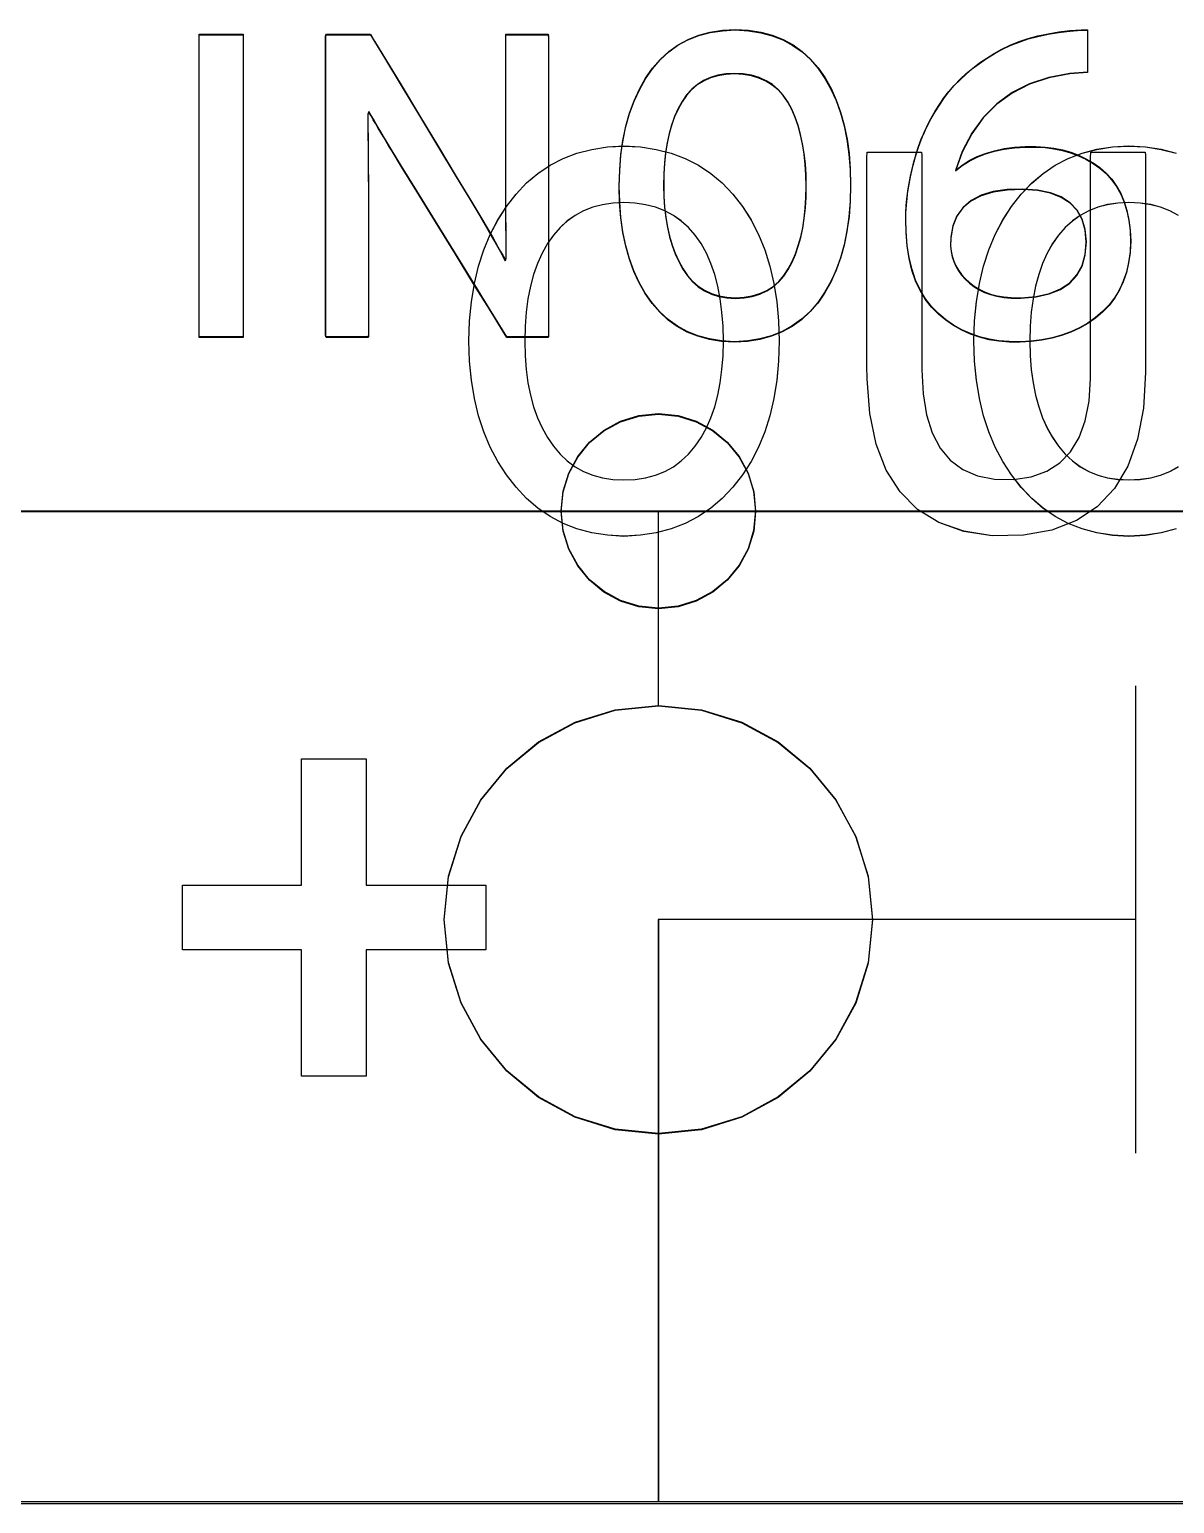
# Model space of a CAD drawing. Extents: x 1 to 47.7, y 0.2 to 35.
# Drawn here: x 34.6094 to 34.9035, y 11.9349 to 12.3136 of the extents above; entities that cross this region are included whole.
import ezdxf

# ---------------------------------------------------------------- set-up
doc = ezdxf.new("R2010")
doc.units = 0
doc.header["$MEASUREMENT"] = 0
for name, color, linetype in [('5_1___24__TARGET_LEDS___12', 7, 'CONTINUOUS'), ('6_1__EMPTY_IO_BOARD_POSITI', 7, 'CONTINUOUS'), ('6_2___8__INDEPENDENT_INPUT', 7, 'CONTINUOUS'), ('6_3___8__OPTOISO_INDEPENDE', 7, 'CONTINUOUS'), ('6_4___24__OPTOISO_INDEPEND', 7, 'CONTINUOUS'), ('6_5___8__INDEPENDENT_INPUT', 7, 'CONTINUOUS'), ('6_6___8__INDEPENDENT_INPUT', 7, 'CONTINUOUS'), ('6_7___8__OPTOISO_INDEPENDE', 7, 'CONTINUOUS'), ('6_8___8__OPTOISO_INDEPENDE', 7, 'CONTINUOUS')]:
    doc.layers.add(name, color=color, linetype=linetype)

msp = doc.modelspace()

# ---------------------------------------------------------------- linework, layer by layer
at = {"layer": '5_1___24__TARGET_LEDS___12'}
for points in [[(34.65294, 12.2345), (34.65294, 12.31225), (34.66423, 12.31225), (34.66423, 12.2345), (34.65294, 12.2345)], [(34.47089, 12.1398), (34.47089, 12.18979), (34.77089, 12.18977)], [(34.77089, 12.1398), (34.77089, 12.18979), (35.07088, 12.18977)], [(34.77089, 12.0298), (34.77089, 11.93517)], [(36.19584, 11.93527), (36.08472, 11.93527), (35.96826, 11.93527), (35.8469, 11.93527), (35.72109, 11.93527), (35.59127, 11.93527), (35.45788, 11.93527), (35.32138, 11.93527), (35.1822, 11.93527), (35.0408, 11.93527), (34.7531, 11.93527), (34.46184, 11.93527)]]:
    msp.add_lwpolyline(points, dxfattribs=at)
for points in [[(34.73193, 12.2345), (34.73084, 12.23628), (34.72792, 12.24103), (34.72371, 12.24786), (34.71877, 12.2559), (34.71363, 12.26424), (34.70884, 12.27202), (34.70495, 12.27835), (34.70249, 12.28234), (34.7017, 12.28363), (34.70097, 12.28484), (34.70026, 12.28603), (34.69958, 12.28717), (34.69892, 12.28829), (34.69829, 12.28937), (34.69767, 12.29042), (34.69709, 12.29143), (34.69652, 12.29241), (34.69629, 12.29178), (34.69629, 12.28991), (34.6963, 12.28798), (34.6963, 12.28599), (34.69632, 12.28394), (34.69633, 12.28183), (34.69635, 12.27966), (34.69637, 12.27743), (34.69639, 12.27514), (34.6964, 12.27371), (34.6964, 12.2701), (34.6964, 12.26465), (34.6964, 12.25811), (34.6964, 12.2512), (34.6964, 12.24466), (34.6964, 12.23922), (34.6964, 12.2356), (34.69639, 12.2345), (34.69588, 12.2345), (34.69474, 12.2345), (34.69315, 12.2345), (34.69132, 12.2345), (34.68945, 12.2345), (34.68774, 12.2345), (34.68638, 12.2345), (34.68557, 12.2345), (34.68544, 12.23505), (34.68544, 12.24009), (34.68544, 12.24925), (34.68544, 12.26114), (34.68544, 12.27433), (34.68544, 12.28743), (34.68544, 12.29901), (34.68544, 12.30767), (34.68544, 12.312), (34.68566, 12.31225), (34.6866, 12.31225), (34.68809, 12.31225), (34.68993, 12.31225), (34.6919, 12.31225), (34.6938, 12.31225), (34.69541, 12.31225), (34.69653, 12.31225), (34.69695, 12.31225), (34.698, 12.31052), (34.70078, 12.3059), (34.70479, 12.29925), (34.70951, 12.29143), (34.71441, 12.28331), (34.71897, 12.27574), (34.72269, 12.26958), (34.72503, 12.2657), (34.72582, 12.26438), (34.72666, 12.26293), (34.72747, 12.26154), (34.72824, 12.26019), (34.72898, 12.2589), (34.72968, 12.25766), (34.73035, 12.25646), (34.73098, 12.25532), (34.73158, 12.25422), (34.73181, 12.25485), (34.73179, 12.25678), (34.73177, 12.25876), (34.73176, 12.26079), (34.73174, 12.26289), (34.73173, 12.26503), (34.73172, 12.26723), (34.73172, 12.26948), (34.73172, 12.27179), (34.73172, 12.27321), (34.73172, 12.27681), (34.73172, 12.28223), (34.73172, 12.28875), (34.73172, 12.29562), (34.73172, 12.30214), (34.73172, 12.30756), (34.73172, 12.31116), (34.73173, 12.31225), (34.73223, 12.31225), (34.73338, 12.31225), (34.73496, 12.31225), (34.73679, 12.31225), (34.73866, 12.31225), (34.74038, 12.31225), (34.74174, 12.31225), (34.74254, 12.31225), (34.74268, 12.3117), (34.74268, 12.30667), (34.74268, 12.2975), (34.74268, 12.28561), (34.74268, 12.27242), (34.74268, 12.25933), (34.74268, 12.24774), (34.74268, 12.23908), (34.74268, 12.23475), (34.74247, 12.2345), (34.74159, 12.2345), (34.7402, 12.2345), (34.73848, 12.2345), (34.73665, 12.2345), (34.73488, 12.2345), (34.73337, 12.2345), (34.73233, 12.2345)], [(34.82026, 12.27351), (34.82015, 12.26939), (34.81984, 12.26547), (34.81932, 12.26173), (34.81859, 12.25819), (34.81765, 12.25483), (34.81651, 12.25167), (34.81515, 12.2487), (34.81359, 12.24591), (34.81182, 12.24333), (34.80984, 12.24103), (34.80766, 12.23902), (34.80529, 12.23731), (34.80272, 12.2359), (34.79995, 12.23479), (34.79698, 12.23398), (34.79381, 12.23347), (34.79045, 12.23326), (34.78712, 12.23347), (34.78399, 12.23398), (34.78105, 12.23478), (34.77831, 12.23588), (34.77576, 12.23728), (34.77341, 12.23897), (34.77125, 12.24095), (34.76929, 12.24323), (34.76752, 12.24578), (34.76596, 12.24852), (34.7646, 12.25146), (34.76346, 12.2546), (34.76252, 12.25794), (34.76179, 12.26148), (34.76127, 12.26522), (34.76095, 12.26916), (34.76085, 12.2733), (34.76096, 12.27742), (34.76127, 12.28136), (34.7618, 12.2851), (34.76254, 12.28866), (34.76349, 12.29202), (34.76465, 12.29519), (34.76602, 12.29816), (34.7676, 12.30095), (34.76939, 12.30354), (34.77138, 12.30585), (34.77356, 12.30785), (34.77593, 12.30956), (34.77849, 12.31095), (34.78125, 12.31205), (34.78419, 12.31283), (34.78733, 12.31332), (34.79066, 12.3135), (34.79402, 12.3133), (34.79718, 12.3128), (34.80014, 12.31201), (34.8029, 12.31093), (34.80546, 12.30954), (34.80782, 12.30787), (34.80998, 12.30589), (34.81194, 12.30362), (34.81368, 12.30107), (34.81522, 12.29832), (34.81656, 12.29537), (34.81769, 12.29222), (34.81861, 12.28888), (34.81933, 12.28533), (34.81985, 12.28159), (34.82016, 12.27765)], [(34.8922, 12.25916), (34.89204, 12.25632), (34.89167, 12.25365), (34.89109, 12.25114), (34.89029, 12.24879), (34.88929, 12.2466), (34.88807, 12.24457), (34.88664, 12.24271), (34.885, 12.24101), (34.88315, 12.23946), (34.88116, 12.23807), (34.87905, 12.23685), (34.87682, 12.23582), (34.87447, 12.23495), (34.87199, 12.23427), (34.86939, 12.23376), (34.86667, 12.23343), (34.86383, 12.23327), (34.86102, 12.23329), (34.85837, 12.23351), (34.85583, 12.23392), (34.85339, 12.23453), (34.85106, 12.23534), (34.84884, 12.23634), (34.84673, 12.23753), (34.84472, 12.23892), (34.84282, 12.2405), (34.84104, 12.24229), (34.83946, 12.24432), (34.83811, 12.24658), (34.83696, 12.24908), (34.83603, 12.25182), (34.83531, 12.2548), (34.8348, 12.25802), (34.8345, 12.26147), (34.83442, 12.2647), (34.83447, 12.2665), (34.83457, 12.26832), (34.83475, 12.27015), (34.83498, 12.27201), (34.83528, 12.27388), (34.83564, 12.27577), (34.83606, 12.27768), (34.83655, 12.27961), (34.8371, 12.28154), (34.83772, 12.28342), (34.83842, 12.28528), (34.8392, 12.28712), (34.84005, 12.28893), (34.84098, 12.29072), (34.84199, 12.29248), (34.84307, 12.29422), (34.84423, 12.29593), (34.84552, 12.29759), (34.84691, 12.29919), (34.84839, 12.30071), (34.84996, 12.30217), (34.85162, 12.30357), (34.85337, 12.30489), (34.85521, 12.30615), (34.85713, 12.30734), (34.85915, 12.30846), (34.86128, 12.30948), (34.86353, 12.31039), (34.8659, 12.31118), (34.86838, 12.31186), (34.87098, 12.31242), (34.8737, 12.31287), (34.87654, 12.31321), (34.87949, 12.31343), (34.88113, 12.31341), (34.88113, 12.31267), (34.88113, 12.31136), (34.88113, 12.30967), (34.88113, 12.3078), (34.88113, 12.30596), (34.88113, 12.30434), (34.88113, 12.30314), (34.88113, 12.30257), (34.87661, 12.30219), (34.87117, 12.30117), (34.86623, 12.29954), (34.86178, 12.29729), (34.85782, 12.29442), (34.85436, 12.29094), (34.85139, 12.28683), (34.84892, 12.28211), (34.8472, 12.2773), (34.8489, 12.27865), (34.85075, 12.27982), (34.85276, 12.28083), (34.85492, 12.28168), (34.85724, 12.28236), (34.85971, 12.28287), (34.86233, 12.28322), (34.86511, 12.2834), (34.86784, 12.28342), (34.87021, 12.28329), (34.87249, 12.28299), (34.87469, 12.28255), (34.87678, 12.28195), (34.87879, 12.28119), (34.88071, 12.28028), (34.88253, 12.27922), (34.88426, 12.27799), (34.88588, 12.27659), (34.88732, 12.275), (34.88857, 12.27325), (34.88964, 12.27132), (34.89052, 12.26923), (34.89121, 12.26697), (34.89173, 12.26453), (34.89205, 12.26193)], [(34.80887, 12.2733), (34.80881, 12.27619), (34.80863, 12.27896), (34.80834, 12.28161), (34.80794, 12.28414), (34.80741, 12.28655), (34.80677, 12.28883), (34.80602, 12.29099), (34.80514, 12.29303), (34.80413, 12.29493), (34.80296, 12.29662), (34.80164, 12.29808), (34.80016, 12.29932), (34.79853, 12.30035), (34.79674, 12.30115), (34.7948, 12.30172), (34.7927, 12.30208), (34.79045, 12.30222), (34.78823, 12.30208), (34.78617, 12.30173), (34.78426, 12.30116), (34.7825, 12.30037), (34.78089, 12.29936), (34.77943, 12.29814), (34.77813, 12.29669), (34.77697, 12.29503), (34.77596, 12.29316), (34.77506, 12.29117), (34.77429, 12.28904), (34.77364, 12.28678), (34.77312, 12.28439), (34.77271, 12.28186), (34.77243, 12.27921), (34.77228, 12.27643), (34.77224, 12.27351), (34.7723, 12.27063), (34.77249, 12.26788), (34.77279, 12.26525), (34.77322, 12.26274), (34.77377, 12.26036), (34.77444, 12.25811), (34.77524, 12.25598), (34.77616, 12.25397), (34.77719, 12.25206), (34.77836, 12.25032), (34.77967, 12.24881), (34.78113, 12.24752), (34.78274, 12.24647), (34.7845, 12.24564), (34.7864, 12.24504), (34.78846, 12.24467), (34.79066, 12.24453), (34.79291, 12.24467), (34.795, 12.24504), (34.79694, 12.24563), (34.79872, 12.24644), (34.80034, 12.24748), (34.8018, 12.24875), (34.80311, 12.25025), (34.80425, 12.25196), (34.80524, 12.25385), (34.80609, 12.25584), (34.80682, 12.25795), (34.80745, 12.26018), (34.80796, 12.26255), (34.80835, 12.26505), (34.80864, 12.26767), (34.80881, 12.27042)], [(34.88081, 12.25895), (34.88051, 12.26207), (34.87971, 12.26479), (34.87842, 12.26709), (34.87664, 12.26899), (34.87435, 12.27048), (34.87157, 12.27155), (34.86829, 12.27222), (34.86452, 12.27248), (34.86046, 12.27236), (34.85686, 12.27183), (34.85377, 12.27089), (34.85119, 12.26954), (34.84913, 12.26779), (34.84757, 12.26563), (34.84652, 12.26306), (34.84599, 12.26009), (34.84594, 12.25793), (34.84609, 12.25656), (34.84636, 12.25524), (34.84677, 12.25398), (34.84731, 12.25278), (34.84798, 12.25162), (34.84878, 12.25053), (34.84972, 12.24949), (34.85078, 12.24848), (34.85196, 12.24756), (34.85326, 12.24676), (34.85468, 12.24608), (34.85622, 12.24552), (34.85787, 12.24509), (34.85964, 12.24478), (34.86153, 12.2446), (34.86398, 12.24455), (34.8679, 12.2449), (34.87131, 12.24566), (34.87419, 12.24683), (34.87655, 12.24843), (34.87839, 12.25043), (34.87972, 12.25285), (34.88052, 12.25569)], [(34.79588, 12.18979), (34.79538, 12.18475), (34.79392, 12.18005), (34.79162, 12.17581), (34.78857, 12.17211), (34.78487, 12.16906), (34.78063, 12.16675), (34.77594, 12.1653), (34.77091, 12.16479), (34.76587, 12.1653), (34.76117, 12.16675), (34.75692, 12.16906), (34.75322, 12.17211), (34.75017, 12.17581), (34.74787, 12.18005), (34.74641, 12.18475), (34.7459, 12.18979), (34.74641, 12.19482), (34.74787, 12.19952), (34.75017, 12.20376), (34.75322, 12.20746), (34.75692, 12.21051), (34.76117, 12.21282), (34.76587, 12.21427), (34.77091, 12.21478), (34.77594, 12.21427), (34.78063, 12.21282), (34.78487, 12.21051), (34.78857, 12.20746), (34.79162, 12.20376), (34.79392, 12.19952), (34.79538, 12.19482)], [(34.82589, 12.08482), (34.82477, 12.07373), (34.82157, 12.06341), (34.8165, 12.05406), (34.80978, 12.04592), (34.80165, 12.0392), (34.7923, 12.03413), (34.78198, 12.03092), (34.77089, 12.0298), (34.7598, 12.03092), (34.74948, 12.03413), (34.74014, 12.0392), (34.732, 12.04592), (34.72529, 12.05406), (34.72022, 12.06341), (34.71702, 12.07373), (34.7159, 12.08482), (34.71702, 12.0959), (34.72022, 12.10622), (34.72529, 12.11556), (34.732, 12.12369), (34.74014, 12.13041), (34.74948, 12.13548), (34.7598, 12.13869), (34.77089, 12.1398), (34.78198, 12.13869), (34.7923, 12.13548), (34.80165, 12.13041), (34.80978, 12.12369), (34.8165, 12.11556), (34.82157, 12.10622), (34.82477, 12.0959)]]:
    msp.add_lwpolyline(points, close=True, dxfattribs=at)
at = {"layer": '6_1__EMPTY_IO_BOARD_POSITI'}
msp.add_lwpolyline([(34.52897, 11.93486), (34.93661, 11.93486), (35.13683, 11.93486), (35.33303, 11.93486), (35.52397, 11.93486), (35.70843, 11.93486), (35.79785, 11.93486), (35.88518, 11.93486), (35.97028, 11.93486), (36.05299, 11.93486), (36.13317, 11.93486)], dxfattribs=at)
at = {"layer": '6_2___8__INDEPENDENT_INPUT'}
for points in [[(34.80196, 12.23357), (34.80178, 12.2284), (34.80132, 12.22347), (34.80057, 12.2188), (34.79954, 12.21438), (34.79821, 12.2102), (34.7966, 12.20628), (34.7947, 12.2026), (34.79252, 12.19918), (34.79003, 12.19598), (34.78729, 12.19309), (34.78434, 12.19059), (34.78116, 12.18845), (34.77777, 12.18669), (34.77416, 12.1853), (34.77033, 12.18429), (34.76628, 12.18365), (34.76202, 12.18338), (34.75779, 12.18365), (34.75378, 12.18429), (34.74999, 12.1853), (34.74642, 12.18669), (34.74308, 12.18845), (34.73996, 12.19059), (34.73705, 12.19309), (34.73437, 12.19598), (34.73188, 12.19918), (34.72965, 12.2026), (34.7277, 12.20628), (34.72605, 12.2102), (34.72469, 12.21438), (34.72363, 12.2188), (34.72286, 12.22347), (34.72239, 12.2284), (34.72221, 12.23357), (34.72239, 12.23874), (34.72286, 12.24367), (34.72363, 12.24836), (34.72469, 12.2528), (34.72605, 12.257), (34.7277, 12.26096), (34.72965, 12.26467), (34.73188, 12.26814), (34.73437, 12.27134), (34.73705, 12.27418), (34.73996, 12.27664), (34.74308, 12.27874), (34.74642, 12.28047), (34.74999, 12.28183), (34.75378, 12.28282), (34.75779, 12.28344), (34.76202, 12.28368), (34.76628, 12.28344), (34.77033, 12.28282), (34.77416, 12.28183), (34.77777, 12.28047), (34.78116, 12.27874), (34.78434, 12.27664), (34.78729, 12.27418), (34.79003, 12.27134), (34.79252, 12.26814), (34.7947, 12.26467), (34.7966, 12.26096), (34.79821, 12.257), (34.79954, 12.2528), (34.80057, 12.24836), (34.80132, 12.24367), (34.80178, 12.23874)], [(34.89602, 12.22545), (34.89546, 12.21633), (34.89395, 12.20833), (34.89147, 12.20144), (34.88803, 12.19565), (34.88363, 12.19099), (34.87828, 12.18743), (34.87196, 12.18498), (34.86468, 12.18365), (34.85665, 12.18353), (34.84931, 12.18467), (34.84292, 12.18693), (34.83748, 12.1903), (34.83298, 12.19478), (34.82944, 12.20038), (34.82684, 12.20709), (34.8252, 12.21491), (34.8245, 12.22385), (34.82448, 12.22714), (34.82448, 12.23214), (34.82448, 12.2398), (34.82448, 12.24905), (34.82448, 12.25884), (34.82448, 12.26809), (34.82448, 12.27575), (34.82448, 12.28075), (34.8245, 12.28212), (34.82522, 12.28212), (34.82677, 12.28212), (34.82888, 12.28212), (34.83128, 12.28212), (34.83371, 12.28212), (34.8359, 12.28212), (34.83758, 12.28212), (34.83849, 12.28212), (34.83858, 12.28135), (34.83858, 12.27703), (34.83858, 12.26987), (34.83858, 12.2609), (34.83858, 12.2512), (34.83858, 12.24182), (34.83858, 12.23381), (34.83858, 12.22822), (34.83858, 12.22613), (34.83887, 12.21998), (34.83975, 12.21459), (34.8412, 12.20996), (34.84324, 12.20607), (34.84586, 12.20294), (34.84906, 12.20056), (34.85285, 12.19893), (34.85722, 12.19805), (34.86211, 12.19797), (34.86668, 12.19867), (34.87064, 12.2001), (34.87401, 12.20225), (34.87679, 12.20513), (34.87896, 12.20874), (34.88054, 12.21308), (34.88153, 12.21814), (34.88191, 12.22393), (34.88192, 12.22657), (34.88192, 12.23162), (34.88192, 12.23936), (34.88192, 12.24871), (34.88192, 12.2586), (34.88192, 12.26795), (34.88192, 12.27569), (34.88192, 12.28074), (34.88194, 12.28212), (34.88266, 12.28212), (34.88421, 12.28212), (34.88632, 12.28212), (34.88872, 12.28212), (34.89115, 12.28212), (34.89334, 12.28212), (34.89502, 12.28212), (34.89593, 12.28212), (34.89602, 12.28134), (34.89602, 12.27697), (34.89602, 12.26972), (34.89602, 12.26065), (34.89602, 12.25083), (34.89602, 12.24133), (34.89602, 12.23322), (34.89602, 12.22757)], [(34.78758, 12.23357), (34.7875, 12.23739), (34.78723, 12.24101), (34.78678, 12.24443), (34.78616, 12.24766), (34.78536, 12.25069), (34.78438, 12.25352), (34.78322, 12.25615), (34.78188, 12.25859), (34.78036, 12.2608), (34.77866, 12.26273), (34.77679, 12.26441), (34.77475, 12.26584), (34.77254, 12.26702), (34.77016, 12.26794), (34.76762, 12.2686), (34.7649, 12.26902), (34.76202, 12.26918), (34.75919, 12.26902), (34.75653, 12.2686), (34.75403, 12.26794), (34.75168, 12.26702), (34.7495, 12.26584), (34.74749, 12.26441), (34.74563, 12.26273), (34.74394, 12.2608), (34.7424, 12.25859), (34.74104, 12.25615), (34.73985, 12.25352), (34.73886, 12.25069), (34.73804, 12.24766), (34.7374, 12.24443), (34.73695, 12.24101), (34.73668, 12.23739), (34.73659, 12.23357), (34.73668, 12.22979), (34.73695, 12.22622), (34.7374, 12.22283), (34.73804, 12.21964), (34.73886, 12.21664), (34.73985, 12.21384), (34.74104, 12.21123), (34.7424, 12.20881), (34.74394, 12.20656), (34.74563, 12.20453), (34.74749, 12.20277), (34.7495, 12.20128), (34.75168, 12.20006), (34.75403, 12.19911), (34.75653, 12.19843), (34.75919, 12.19802), (34.76202, 12.19789), (34.7649, 12.19802), (34.76762, 12.19843), (34.77016, 12.19911), (34.77254, 12.20006), (34.77475, 12.20128), (34.77679, 12.20277), (34.77866, 12.20453), (34.78036, 12.20656), (34.78188, 12.20881), (34.78322, 12.21123), (34.78438, 12.21384), (34.78536, 12.21664), (34.78616, 12.21964), (34.78678, 12.22283), (34.78723, 12.22622), (34.7875, 12.22979)]]:
    msp.add_lwpolyline(points, close=True, dxfattribs=at)
for points in [[(34.89341, 12.1449), (34.89341, 12.02491)], [(34.89341, 12.08491), (34.77093, 12.08491), (34.77093, 11.93527)], [(36.19584, 11.93527), (36.08472, 11.93527), (35.96826, 11.93527), (35.8469, 11.93527), (35.72109, 11.93527), (35.59127, 11.93527), (35.45788, 11.93527), (35.32138, 11.93527), (35.1822, 11.93527), (35.0408, 11.93527), (34.7531, 11.93527), (34.46184, 11.93527)]]:
    msp.add_lwpolyline(points, dxfattribs=at)
at = {"layer": '6_3___8__OPTOISO_INDEPENDE'}
for points in [[(34.80196, 12.23357), (34.80178, 12.2284), (34.80132, 12.22347), (34.80057, 12.2188), (34.79954, 12.21438), (34.79821, 12.2102), (34.7966, 12.20628), (34.7947, 12.2026), (34.79252, 12.19918), (34.79003, 12.19598), (34.78729, 12.19309), (34.78434, 12.19059), (34.78116, 12.18845), (34.77777, 12.18669), (34.77416, 12.1853), (34.77033, 12.18429), (34.76628, 12.18365), (34.76202, 12.18338), (34.75779, 12.18365), (34.75378, 12.18429), (34.74999, 12.1853), (34.74642, 12.18669), (34.74308, 12.18845), (34.73996, 12.19059), (34.73705, 12.19309), (34.73437, 12.19598), (34.73188, 12.19918), (34.72965, 12.2026), (34.7277, 12.20628), (34.72605, 12.2102), (34.72469, 12.21438), (34.72363, 12.2188), (34.72286, 12.22347), (34.72239, 12.2284), (34.72221, 12.23357), (34.72239, 12.23874), (34.72286, 12.24367), (34.72363, 12.24836), (34.72469, 12.2528), (34.72605, 12.257), (34.7277, 12.26096), (34.72965, 12.26467), (34.73188, 12.26814), (34.73437, 12.27134), (34.73705, 12.27418), (34.73996, 12.27664), (34.74308, 12.27874), (34.74642, 12.28047), (34.74999, 12.28183), (34.75378, 12.28282), (34.75779, 12.28344), (34.76202, 12.28368), (34.76628, 12.28344), (34.77033, 12.28282), (34.77416, 12.28183), (34.77777, 12.28047), (34.78116, 12.27874), (34.78434, 12.27664), (34.78729, 12.27418), (34.79003, 12.27134), (34.79252, 12.26814), (34.7947, 12.26467), (34.7966, 12.26096), (34.79821, 12.257), (34.79954, 12.2528), (34.80057, 12.24836), (34.80132, 12.24367), (34.80178, 12.23874)], [(34.89602, 12.22545), (34.89546, 12.21633), (34.89395, 12.20833), (34.89147, 12.20144), (34.88803, 12.19565), (34.88363, 12.19099), (34.87828, 12.18743), (34.87196, 12.18498), (34.86468, 12.18365), (34.85665, 12.18353), (34.84931, 12.18467), (34.84292, 12.18693), (34.83748, 12.1903), (34.83298, 12.19478), (34.82944, 12.20038), (34.82684, 12.20709), (34.8252, 12.21491), (34.8245, 12.22385), (34.82448, 12.22714), (34.82448, 12.23214), (34.82448, 12.2398), (34.82448, 12.24905), (34.82448, 12.25884), (34.82448, 12.26809), (34.82448, 12.27575), (34.82448, 12.28075), (34.8245, 12.28212), (34.82522, 12.28212), (34.82677, 12.28212), (34.82888, 12.28212), (34.83128, 12.28212), (34.83371, 12.28212), (34.8359, 12.28212), (34.83758, 12.28212), (34.83849, 12.28212), (34.83858, 12.28135), (34.83858, 12.27703), (34.83858, 12.26987), (34.83858, 12.2609), (34.83858, 12.2512), (34.83858, 12.24182), (34.83858, 12.23381), (34.83858, 12.22822), (34.83858, 12.22613), (34.83887, 12.21998), (34.83975, 12.21459), (34.8412, 12.20996), (34.84324, 12.20607), (34.84586, 12.20294), (34.84906, 12.20056), (34.85285, 12.19893), (34.85722, 12.19805), (34.86211, 12.19797), (34.86668, 12.19867), (34.87064, 12.2001), (34.87401, 12.20225), (34.87679, 12.20513), (34.87896, 12.20874), (34.88054, 12.21308), (34.88153, 12.21814), (34.88191, 12.22393), (34.88192, 12.22657), (34.88192, 12.23162), (34.88192, 12.23936), (34.88192, 12.24871), (34.88192, 12.2586), (34.88192, 12.26795), (34.88192, 12.27569), (34.88192, 12.28074), (34.88194, 12.28212), (34.88266, 12.28212), (34.88421, 12.28212), (34.88632, 12.28212), (34.88872, 12.28212), (34.89115, 12.28212), (34.89334, 12.28212), (34.89502, 12.28212), (34.89593, 12.28212), (34.89602, 12.28134), (34.89602, 12.27697), (34.89602, 12.26972), (34.89602, 12.26065), (34.89602, 12.25083), (34.89602, 12.24133), (34.89602, 12.23322), (34.89602, 12.22757)], [(34.78758, 12.23357), (34.7875, 12.23739), (34.78723, 12.24101), (34.78678, 12.24443), (34.78616, 12.24766), (34.78536, 12.25069), (34.78438, 12.25352), (34.78322, 12.25615), (34.78188, 12.25859), (34.78036, 12.2608), (34.77866, 12.26273), (34.77679, 12.26441), (34.77475, 12.26584), (34.77254, 12.26702), (34.77016, 12.26794), (34.76762, 12.2686), (34.7649, 12.26902), (34.76202, 12.26918), (34.75919, 12.26902), (34.75653, 12.2686), (34.75403, 12.26794), (34.75168, 12.26702), (34.7495, 12.26584), (34.74749, 12.26441), (34.74563, 12.26273), (34.74394, 12.2608), (34.7424, 12.25859), (34.74104, 12.25615), (34.73985, 12.25352), (34.73886, 12.25069), (34.73804, 12.24766), (34.7374, 12.24443), (34.73695, 12.24101), (34.73668, 12.23739), (34.73659, 12.23357), (34.73668, 12.22979), (34.73695, 12.22622), (34.7374, 12.22283), (34.73804, 12.21964), (34.73886, 12.21664), (34.73985, 12.21384), (34.74104, 12.21123), (34.7424, 12.20881), (34.74394, 12.20656), (34.74563, 12.20453), (34.74749, 12.20277), (34.7495, 12.20128), (34.75168, 12.20006), (34.75403, 12.19911), (34.75653, 12.19843), (34.75919, 12.19802), (34.76202, 12.19789), (34.7649, 12.19802), (34.76762, 12.19843), (34.77016, 12.19911), (34.77254, 12.20006), (34.77475, 12.20128), (34.77679, 12.20277), (34.77866, 12.20453), (34.78036, 12.20656), (34.78188, 12.20881), (34.78322, 12.21123), (34.78438, 12.21384), (34.78536, 12.21664), (34.78616, 12.21964), (34.78678, 12.22283), (34.78723, 12.22622), (34.7875, 12.22979)]]:
    msp.add_lwpolyline(points, close=True, dxfattribs=at)
for points in [[(34.89341, 12.1449), (34.89341, 12.02491)], [(34.89341, 12.08491), (34.77093, 12.08491), (34.77093, 11.93527)], [(36.19584, 11.93527), (36.08472, 11.93527), (35.96826, 11.93527), (35.8469, 11.93527), (35.72109, 11.93527), (35.59127, 11.93527), (35.45788, 11.93527), (35.32138, 11.93527), (35.1822, 11.93527), (35.0408, 11.93527), (34.7531, 11.93527), (34.46184, 11.93527)]]:
    msp.add_lwpolyline(points, dxfattribs=at)
at = {"layer": '6_4___24__OPTOISO_INDEPEND'}
for points in [[(34.65295, 12.23463), (34.65295, 12.31238), (34.66424, 12.31238), (34.66424, 12.23463), (34.65295, 12.23463)], [(34.47089, 12.13994), (34.47089, 12.18992), (34.77089, 12.1899)], [(34.77089, 12.13994), (34.77089, 12.18992), (35.0709, 12.1899)], [(34.77089, 12.02994), (34.77089, 11.93527)], [(36.19584, 11.93527), (36.08472, 11.93527), (35.96826, 11.93527), (35.8469, 11.93527), (35.72109, 11.93527), (35.59127, 11.93527), (35.45788, 11.93527), (35.32138, 11.93527), (35.1822, 11.93527), (35.0408, 11.93527), (34.7531, 11.93527), (34.46184, 11.93527)]]:
    msp.add_lwpolyline(points, dxfattribs=at)
for points in [[(34.73195, 12.23463), (34.73085, 12.23641), (34.72793, 12.24116), (34.72372, 12.24799), (34.71878, 12.25602), (34.71364, 12.26437), (34.70885, 12.27215), (34.70496, 12.27848), (34.7025, 12.28247), (34.70172, 12.28375), (34.70099, 12.28497), (34.70028, 12.28615), (34.69959, 12.2873), (34.69893, 12.28842), (34.6983, 12.2895), (34.69769, 12.29054), (34.6971, 12.29156), (34.69654, 12.29253), (34.6963, 12.2919), (34.69631, 12.29003), (34.69631, 12.2881), (34.69632, 12.28611), (34.69633, 12.28406), (34.69634, 12.28196), (34.69636, 12.27979), (34.69638, 12.27756), (34.69641, 12.27527), (34.69641, 12.27384), (34.69641, 12.27022), (34.69641, 12.26478), (34.69641, 12.25824), (34.69641, 12.25133), (34.69641, 12.24479), (34.69641, 12.23934), (34.69641, 12.23573), (34.6964, 12.23463), (34.6959, 12.23463), (34.69475, 12.23463), (34.69316, 12.23463), (34.69134, 12.23463), (34.68947, 12.23463), (34.68775, 12.23463), (34.68639, 12.23463), (34.68559, 12.23463), (34.68545, 12.23518), (34.68545, 12.24022), (34.68545, 12.24938), (34.68545, 12.26127), (34.68545, 12.27446), (34.68545, 12.28755), (34.68545, 12.29914), (34.68545, 12.3078), (34.68545, 12.31213), (34.68567, 12.31238), (34.68661, 12.31238), (34.68811, 12.31238), (34.68994, 12.31238), (34.69192, 12.31238), (34.69381, 12.31238), (34.69543, 12.31238), (34.69655, 12.31238), (34.69697, 12.31238), (34.69801, 12.31065), (34.7008, 12.30603), (34.70481, 12.29938), (34.70952, 12.29156), (34.71442, 12.28344), (34.71899, 12.27587), (34.7227, 12.26971), (34.72504, 12.26583), (34.72583, 12.2645), (34.72667, 12.26306), (34.72748, 12.26167), (34.72825, 12.26032), (34.72899, 12.25903), (34.72969, 12.25779), (34.73036, 12.25659), (34.731, 12.25545), (34.73159, 12.25436), (34.73183, 12.25498), (34.7318, 12.25691), (34.73179, 12.25889), (34.73177, 12.26093), (34.73176, 12.26302), (34.73175, 12.26516), (34.73174, 12.26736), (34.73173, 12.26961), (34.73173, 12.27192), (34.73173, 12.27335), (34.73173, 12.27695), (34.73173, 12.28237), (34.73173, 12.28888), (34.73173, 12.29576), (34.73173, 12.30227), (34.73173, 12.30769), (34.73173, 12.31129), (34.73174, 12.31238), (34.73225, 12.31238), (34.73339, 12.31238), (34.73498, 12.31238), (34.73681, 12.31238), (34.73868, 12.31238), (34.74039, 12.31238), (34.74175, 12.31238), (34.74255, 12.31238), (34.74269, 12.31183), (34.74269, 12.30679), (34.74269, 12.29763), (34.74269, 12.28574), (34.74269, 12.27255), (34.74269, 12.25946), (34.74269, 12.24787), (34.74269, 12.23921), (34.74269, 12.23488), (34.74248, 12.23463), (34.74161, 12.23463), (34.74021, 12.23463), (34.7385, 12.23463), (34.73666, 12.23463), (34.73489, 12.23463), (34.73338, 12.23463), (34.73234, 12.23463)], [(34.82027, 12.27364), (34.82017, 12.26952), (34.81986, 12.2656), (34.81933, 12.26186), (34.8186, 12.25832), (34.81767, 12.25496), (34.81652, 12.2518), (34.81517, 12.24883), (34.8136, 12.24604), (34.81183, 12.24346), (34.80985, 12.24115), (34.80768, 12.23915), (34.8053, 12.23744), (34.80273, 12.23603), (34.79996, 12.23492), (34.79699, 12.23411), (34.79383, 12.2336), (34.79046, 12.23338), (34.78713, 12.2336), (34.784, 12.23411), (34.78106, 12.23491), (34.77832, 12.23601), (34.77577, 12.2374), (34.77342, 12.23909), (34.77126, 12.24108), (34.7693, 12.24336), (34.76753, 12.24591), (34.76597, 12.24865), (34.76462, 12.25159), (34.76347, 12.25473), (34.76253, 12.25807), (34.7618, 12.26161), (34.76128, 12.26535), (34.76097, 12.26928), (34.76086, 12.27342), (34.76097, 12.27755), (34.76129, 12.28149), (34.76182, 12.28523), (34.76256, 12.28879), (34.76351, 12.29215), (34.76467, 12.29531), (34.76604, 12.29829), (34.76762, 12.30108), (34.76941, 12.30367), (34.7714, 12.30598), (34.77357, 12.30798), (34.77594, 12.30969), (34.77851, 12.31108), (34.78126, 12.31218), (34.78421, 12.31296), (34.78735, 12.31345), (34.79068, 12.31363), (34.79404, 12.31343), (34.7972, 12.31293), (34.80016, 12.31214), (34.80292, 12.31106), (34.80548, 12.30967), (34.80783, 12.30799), (34.80999, 12.30602), (34.81195, 12.30375), (34.8137, 12.3012), (34.81524, 12.29845), (34.81657, 12.2955), (34.8177, 12.29235), (34.81863, 12.28901), (34.81935, 12.28546), (34.81986, 12.28172), (34.82017, 12.27778)], [(34.89221, 12.25929), (34.89205, 12.25646), (34.89168, 12.25378), (34.8911, 12.25127), (34.89031, 12.24892), (34.8893, 12.24673), (34.88808, 12.2447), (34.88665, 12.24284), (34.88501, 12.24114), (34.88316, 12.23959), (34.88118, 12.2382), (34.87907, 12.23698), (34.87684, 12.23594), (34.87448, 12.23508), (34.87201, 12.2344), (34.86941, 12.23389), (34.86668, 12.23355), (34.86384, 12.2334), (34.86103, 12.23342), (34.85838, 12.23364), (34.85584, 12.23405), (34.85341, 12.23466), (34.85108, 12.23547), (34.84886, 12.23647), (34.84674, 12.23766), (34.84474, 12.23905), (34.84283, 12.24063), (34.84105, 12.24242), (34.83948, 12.24445), (34.83812, 12.24671), (34.83697, 12.24921), (34.83604, 12.25195), (34.83531, 12.25493), (34.83481, 12.25814), (34.83451, 12.2616), (34.83443, 12.26483), (34.83448, 12.26663), (34.83459, 12.26845), (34.83476, 12.27028), (34.835, 12.27214), (34.8353, 12.27401), (34.83566, 12.2759), (34.83608, 12.27781), (34.83656, 12.27974), (34.83711, 12.28166), (34.83773, 12.28355), (34.83843, 12.28541), (34.83921, 12.28725), (34.84006, 12.28906), (34.841, 12.29084), (34.842, 12.29261), (34.84308, 12.29434), (34.84424, 12.29606), (34.84554, 12.29772), (34.84693, 12.29932), (34.84841, 12.30084), (34.84998, 12.3023), (34.85164, 12.30369), (34.85338, 12.30502), (34.85522, 12.30628), (34.85714, 12.30746), (34.85915, 12.30858), (34.86129, 12.30961), (34.86354, 12.31052), (34.86591, 12.31131), (34.86839, 12.31199), (34.871, 12.31255), (34.87372, 12.313), (34.87655, 12.31334), (34.87951, 12.31355), (34.88114, 12.31354), (34.88114, 12.3128), (34.88114, 12.31149), (34.88114, 12.3098), (34.88114, 12.30793), (34.88114, 12.30609), (34.88114, 12.30447), (34.88114, 12.30327), (34.88114, 12.3027), (34.87662, 12.30232), (34.87118, 12.3013), (34.86623, 12.29967), (34.86178, 12.29742), (34.85783, 12.29455), (34.85437, 12.29107), (34.8514, 12.28696), (34.84893, 12.28223), (34.84721, 12.27743), (34.84891, 12.27877), (34.85076, 12.27995), (34.85277, 12.28096), (34.85493, 12.2818), (34.85725, 12.28248), (34.85972, 12.283), (34.86235, 12.28335), (34.86513, 12.28353), (34.86785, 12.28355), (34.87023, 12.28341), (34.87251, 12.28312), (34.8747, 12.28268), (34.8768, 12.28208), (34.87881, 12.28132), (34.88072, 12.28041), (34.88255, 12.27934), (34.88428, 12.27812), (34.8859, 12.27671), (34.88733, 12.27513), (34.88858, 12.27337), (34.88965, 12.27145), (34.89053, 12.26936), (34.89123, 12.26709), (34.89174, 12.26466), (34.89207, 12.26206)], [(34.80888, 12.27342), (34.80882, 12.27632), (34.80865, 12.27909), (34.80836, 12.28174), (34.80795, 12.28427), (34.80743, 12.28667), (34.80679, 12.28896), (34.80603, 12.29112), (34.80515, 12.29316), (34.80415, 12.29506), (34.80298, 12.29674), (34.80165, 12.29821), (34.80018, 12.29945), (34.79854, 12.30047), (34.79675, 12.30127), (34.79481, 12.30185), (34.79271, 12.30221), (34.79046, 12.30235), (34.78825, 12.30221), (34.78618, 12.30186), (34.78427, 12.30129), (34.78251, 12.3005), (34.78091, 12.29949), (34.77945, 12.29826), (34.77814, 12.29682), (34.77698, 12.29516), (34.77597, 12.29329), (34.77508, 12.2913), (34.77431, 12.28917), (34.77366, 12.28691), (34.77313, 12.28451), (34.77273, 12.28199), (34.77245, 12.27934), (34.77229, 12.27656), (34.77226, 12.27364), (34.77232, 12.27076), (34.7725, 12.26801), (34.77281, 12.26538), (34.77323, 12.26287), (34.77378, 12.26049), (34.77446, 12.25824), (34.77525, 12.25611), (34.77617, 12.2541), (34.77721, 12.25219), (34.77837, 12.25045), (34.77968, 12.24894), (34.78114, 12.24765), (34.78275, 12.2466), (34.78451, 12.24577), (34.78642, 12.24517), (34.78847, 12.2448), (34.79068, 12.24466), (34.79292, 12.2448), (34.79502, 12.24517), (34.79695, 12.24576), (34.79873, 12.24657), (34.80035, 12.24761), (34.80181, 12.24888), (34.80312, 12.25037), (34.80427, 12.25209), (34.80525, 12.25398), (34.8061, 12.25596), (34.80684, 12.25808), (34.80746, 12.26031), (34.80797, 12.26268), (34.80837, 12.26517), (34.80865, 12.2678), (34.80882, 12.27055)], [(34.88082, 12.25907), (34.88052, 12.2622), (34.87973, 12.26491), (34.87844, 12.26722), (34.87665, 12.26912), (34.87436, 12.2706), (34.87158, 12.27168), (34.86831, 12.27235), (34.86453, 12.27261), (34.86047, 12.27249), (34.85687, 12.27196), (34.85378, 12.27102), (34.85121, 12.26967), (34.84914, 12.26792), (34.84758, 12.26576), (34.84654, 12.26319), (34.846, 12.26022), (34.84596, 12.25806), (34.8461, 12.25669), (34.84638, 12.25537), (34.84678, 12.25411), (34.84732, 12.2529), (34.84799, 12.25175), (34.84879, 12.25066), (34.84973, 12.24961), (34.8508, 12.24861), (34.85198, 12.24769), (34.85328, 12.24689), (34.8547, 12.24621), (34.85623, 12.24565), (34.85789, 12.24522), (34.85966, 12.24491), (34.86155, 12.24472), (34.86399, 12.24468), (34.86792, 12.24503), (34.87132, 12.24579), (34.8742, 12.24696), (34.87656, 12.24855), (34.87841, 12.25056), (34.87973, 12.25298), (34.88053, 12.25582)], [(34.79588, 12.18992), (34.79537, 12.18488), (34.79392, 12.18019), (34.79161, 12.17594), (34.78857, 12.17224), (34.78487, 12.16919), (34.78063, 12.16688), (34.77595, 12.16543), (34.77092, 12.16492), (34.76587, 12.16543), (34.76118, 12.16688), (34.75693, 12.16919), (34.75323, 12.17224), (34.75018, 12.17594), (34.74787, 12.18019), (34.74642, 12.18488), (34.74591, 12.18992), (34.74642, 12.19495), (34.74787, 12.19965), (34.75018, 12.20389), (34.75323, 12.20759), (34.75693, 12.21064), (34.76118, 12.21295), (34.76587, 12.21441), (34.77092, 12.21491), (34.77595, 12.21441), (34.78063, 12.21295), (34.78487, 12.21064), (34.78857, 12.20759), (34.79161, 12.20389), (34.79392, 12.19965), (34.79537, 12.19495)], [(34.82588, 12.08495), (34.82476, 12.07386), (34.82156, 12.06354), (34.81649, 12.05419), (34.80978, 12.04605), (34.80164, 12.03933), (34.7923, 12.03426), (34.78198, 12.03105), (34.77089, 12.02994), (34.75981, 12.03105), (34.74949, 12.03426), (34.74014, 12.03933), (34.73201, 12.04605), (34.7253, 12.05419), (34.72023, 12.06354), (34.71702, 12.07386), (34.71591, 12.08495), (34.71702, 12.09603), (34.72023, 12.10635), (34.7253, 12.11569), (34.73201, 12.12382), (34.74014, 12.13054), (34.74949, 12.13561), (34.75981, 12.13882), (34.77089, 12.13994), (34.78198, 12.13882), (34.7923, 12.13561), (34.80164, 12.13054), (34.80978, 12.12382), (34.81649, 12.11569), (34.82156, 12.10635), (34.82476, 12.09603)]]:
    msp.add_lwpolyline(points, close=True, dxfattribs=at)
at = {"layer": '6_5___8__INDEPENDENT_INPUT'}
for points in [[(34.90389, 12.18532), (34.90006, 12.1843), (34.89602, 12.18366), (34.89175, 12.1834), (34.88752, 12.18366), (34.88351, 12.1843), (34.87972, 12.18532), (34.87616, 12.1867), (34.87281, 12.18847), (34.86969, 12.1906), (34.86679, 12.19311), (34.86411, 12.19599), (34.86162, 12.19919), (34.85938, 12.20262), (34.85744, 12.20629), (34.85578, 12.21022), (34.85443, 12.21439), (34.85337, 12.21881), (34.8526, 12.22349), (34.85212, 12.22841), (34.85194, 12.23358), (34.85212, 12.23876), (34.8526, 12.24369), (34.85337, 12.24837), (34.85443, 12.25282), (34.85578, 12.25702), (34.85744, 12.26097), (34.85938, 12.26469), (34.86162, 12.26815), (34.86411, 12.27135), (34.86679, 12.27419), (34.86969, 12.27666), (34.87281, 12.27876), (34.87616, 12.28048), (34.87972, 12.28184), (34.88351, 12.28283), (34.88752, 12.28345), (34.89175, 12.2837), (34.89602, 12.28345), (34.90006, 12.28283), (34.90389, 12.28184)], [(34.90448, 12.26586), (34.90228, 12.26703), (34.8999, 12.26795), (34.89735, 12.26862), (34.89463, 12.26903), (34.89175, 12.26919), (34.88893, 12.26903), (34.88626, 12.26862), (34.88376, 12.26795), (34.88142, 12.26703), (34.87924, 12.26586), (34.87722, 12.26443), (34.87536, 12.26274), (34.87367, 12.26081), (34.87213, 12.2586), (34.87077, 12.25617), (34.86959, 12.25353), (34.86859, 12.2507), (34.86777, 12.24767), (34.86714, 12.24445), (34.86668, 12.24102), (34.86641, 12.2374), (34.86632, 12.23358), (34.86641, 12.22981), (34.86668, 12.22623), (34.86714, 12.22284), (34.86777, 12.21965), (34.86859, 12.21666), (34.86959, 12.21385), (34.87077, 12.21124), (34.87213, 12.20883), (34.87367, 12.20657), (34.87536, 12.20454), (34.87722, 12.20278), (34.87924, 12.20129), (34.88142, 12.20007), (34.88376, 12.19912), (34.88626, 12.19844), (34.88893, 12.19804), (34.89175, 12.1979), (34.89463, 12.19804), (34.89735, 12.19844), (34.8999, 12.19912), (34.90228, 12.20007), (34.90448, 12.20129)], [(34.89341, 12.14493), (34.89341, 12.02492)], [(34.89341, 12.08493), (34.77083, 12.08493), (34.77083, 11.93526)], [(36.19584, 11.93527), (36.08472, 11.93527), (35.96826, 11.93527), (35.8469, 11.93527), (35.72109, 11.93527), (35.59127, 11.93527), (35.45788, 11.93527), (35.32138, 11.93527), (35.1822, 11.93527), (35.0408, 11.93527), (34.7531, 11.93527), (34.46184, 11.93527)]]:
    msp.add_lwpolyline(points, dxfattribs=at)
at = {"layer": '6_6___8__INDEPENDENT_INPUT'}
for points in [[(34.80196, 12.23357), (34.80178, 12.2284), (34.80132, 12.22348), (34.80057, 12.21881), (34.79954, 12.21438), (34.79821, 12.21021), (34.7966, 12.20628), (34.7947, 12.20261), (34.79252, 12.19918), (34.79003, 12.19598), (34.78729, 12.1931), (34.78434, 12.19059), (34.78116, 12.18846), (34.77777, 12.1867), (34.77416, 12.18531), (34.77033, 12.1843), (34.76628, 12.18366), (34.76202, 12.18339), (34.75779, 12.18366), (34.75378, 12.1843), (34.74999, 12.18531), (34.74642, 12.1867), (34.74308, 12.18846), (34.73996, 12.19059), (34.73705, 12.1931), (34.73437, 12.19598), (34.73188, 12.19918), (34.72965, 12.20261), (34.7277, 12.20628), (34.72605, 12.21021), (34.72469, 12.21438), (34.72363, 12.21881), (34.72286, 12.22348), (34.72239, 12.2284), (34.72221, 12.23357), (34.72239, 12.23875), (34.72286, 12.24368), (34.72363, 12.24837), (34.72469, 12.25281), (34.72605, 12.25701), (34.7277, 12.26097), (34.72965, 12.26468), (34.73188, 12.26815), (34.73437, 12.27135), (34.73705, 12.27418), (34.73996, 12.27665), (34.74308, 12.27875), (34.74642, 12.28048), (34.74999, 12.28183), (34.75378, 12.28282), (34.75779, 12.28344), (34.76202, 12.28369), (34.76628, 12.28344), (34.77033, 12.28282), (34.77416, 12.28183), (34.77777, 12.28048), (34.78116, 12.27875), (34.78434, 12.27665), (34.78729, 12.27418), (34.79003, 12.27135), (34.79252, 12.26815), (34.7947, 12.26468), (34.7966, 12.26097), (34.79821, 12.25701), (34.79954, 12.25281), (34.80057, 12.24837), (34.80132, 12.24368), (34.80178, 12.23875)], [(34.89602, 12.22546), (34.89546, 12.21634), (34.89395, 12.20834), (34.89147, 12.20144), (34.88803, 12.19566), (34.88363, 12.19099), (34.87828, 12.18744), (34.87196, 12.18499), (34.86468, 12.18366), (34.85665, 12.18354), (34.84931, 12.18468), (34.84292, 12.18694), (34.83748, 12.19031), (34.83298, 12.19479), (34.82944, 12.20039), (34.82684, 12.2071), (34.8252, 12.21492), (34.8245, 12.22385), (34.82448, 12.22715), (34.82448, 12.23215), (34.82448, 12.23981), (34.82448, 12.24906), (34.82448, 12.25885), (34.82448, 12.2681), (34.82448, 12.27576), (34.82448, 12.28076), (34.8245, 12.28213), (34.82522, 12.28213), (34.82677, 12.28213), (34.82888, 12.28213), (34.83128, 12.28213), (34.83371, 12.28213), (34.8359, 12.28213), (34.83758, 12.28213), (34.83849, 12.28213), (34.83858, 12.28135), (34.83858, 12.27704), (34.83858, 12.26987), (34.83858, 12.26091), (34.83858, 12.25121), (34.83858, 12.24182), (34.83858, 12.23381), (34.83858, 12.22823), (34.83858, 12.22614), (34.83887, 12.21999), (34.83975, 12.2146), (34.8412, 12.20996), (34.84324, 12.20608), (34.84586, 12.20294), (34.84906, 12.20056), (34.85285, 12.19894), (34.85722, 12.19806), (34.86211, 12.19797), (34.86668, 12.19867), (34.87064, 12.2001), (34.87401, 12.20226), (34.87679, 12.20514), (34.87896, 12.20875), (34.88054, 12.21309), (34.88153, 12.21815), (34.88191, 12.22394), (34.88192, 12.22657), (34.88192, 12.23163), (34.88192, 12.23936), (34.88192, 12.24871), (34.88192, 12.2586), (34.88192, 12.26795), (34.88192, 12.27569), (34.88192, 12.28074), (34.88194, 12.28213), (34.88266, 12.28213), (34.88421, 12.28213), (34.88632, 12.28213), (34.88872, 12.28213), (34.89115, 12.28213), (34.89334, 12.28213), (34.89502, 12.28213), (34.89593, 12.28213), (34.89602, 12.28134), (34.89602, 12.27698), (34.89602, 12.26972), (34.89602, 12.26065), (34.89602, 12.25083), (34.89602, 12.24134), (34.89602, 12.23323), (34.89602, 12.22758)], [(34.78758, 12.23357), (34.7875, 12.23739), (34.78723, 12.24102), (34.78678, 12.24444), (34.78616, 12.24767), (34.78536, 12.25069), (34.78438, 12.25353), (34.78322, 12.25616), (34.78188, 12.25859), (34.78036, 12.2608), (34.77866, 12.26274), (34.77679, 12.26442), (34.77475, 12.26585), (34.77254, 12.26703), (34.77016, 12.26795), (34.76762, 12.26861), (34.7649, 12.26903), (34.76202, 12.26919), (34.75919, 12.26903), (34.75653, 12.26861), (34.75403, 12.26795), (34.75168, 12.26703), (34.7495, 12.26585), (34.74749, 12.26442), (34.74563, 12.26274), (34.74394, 12.2608), (34.7424, 12.25859), (34.74104, 12.25616), (34.73985, 12.25353), (34.73886, 12.25069), (34.73804, 12.24767), (34.7374, 12.24444), (34.73695, 12.24102), (34.73668, 12.23739), (34.73659, 12.23357), (34.73668, 12.2298), (34.73695, 12.22622), (34.7374, 12.22284), (34.73804, 12.21965), (34.73886, 12.21665), (34.73985, 12.21385), (34.74104, 12.21124), (34.7424, 12.20882), (34.74394, 12.20656), (34.74563, 12.20453), (34.74749, 12.20277), (34.7495, 12.20128), (34.75168, 12.20006), (34.75403, 12.19912), (34.75653, 12.19844), (34.75919, 12.19803), (34.76202, 12.1979), (34.7649, 12.19803), (34.76762, 12.19844), (34.77016, 12.19912), (34.77254, 12.20006), (34.77475, 12.20128), (34.77679, 12.20277), (34.77866, 12.20453), (34.78036, 12.20656), (34.78188, 12.20882), (34.78322, 12.21124), (34.78438, 12.21385), (34.78536, 12.21665), (34.78616, 12.21965), (34.78678, 12.22284), (34.78723, 12.22622), (34.7875, 12.2298)]]:
    msp.add_lwpolyline(points, close=True, dxfattribs=at)
for points in [[(34.89341, 12.1449), (34.89341, 12.02491)], [(34.69584, 12.07714), (34.69584, 12.04467), (34.67927, 12.04467), (34.67927, 12.07714), (34.64863, 12.07714), (34.64863, 12.09373), (34.67927, 12.09373), (34.67927, 12.1262), (34.69584, 12.1262), (34.69584, 12.09373), (34.72659, 12.09373), (34.72659, 12.07714), (34.69584, 12.07714)], [(34.89341, 12.08491), (34.77093, 12.08491), (34.77093, 11.93527)], [(36.19584, 11.93527), (36.08472, 11.93527), (35.96826, 11.93527), (35.8469, 11.93527), (35.72109, 11.93527), (35.59127, 11.93527), (35.45788, 11.93527), (35.32138, 11.93527), (35.1822, 11.93527), (35.0408, 11.93527), (34.7531, 11.93527), (34.46184, 11.93527)]]:
    msp.add_lwpolyline(points, dxfattribs=at)
at = {"layer": '6_7___8__OPTOISO_INDEPENDE'}
for points in [[(34.80196, 12.23357), (34.80178, 12.2284), (34.80132, 12.22347), (34.80057, 12.2188), (34.79954, 12.21438), (34.79821, 12.2102), (34.7966, 12.20628), (34.7947, 12.2026), (34.79252, 12.19918), (34.79003, 12.19598), (34.78729, 12.19309), (34.78434, 12.19059), (34.78116, 12.18845), (34.77777, 12.18669), (34.77416, 12.1853), (34.77033, 12.18429), (34.76628, 12.18365), (34.76202, 12.18338), (34.75779, 12.18365), (34.75378, 12.18429), (34.74999, 12.1853), (34.74642, 12.18669), (34.74308, 12.18845), (34.73996, 12.19059), (34.73705, 12.19309), (34.73437, 12.19598), (34.73188, 12.19918), (34.72965, 12.2026), (34.7277, 12.20628), (34.72605, 12.2102), (34.72469, 12.21438), (34.72363, 12.2188), (34.72286, 12.22347), (34.72239, 12.2284), (34.72221, 12.23357), (34.72239, 12.23874), (34.72286, 12.24367), (34.72363, 12.24836), (34.72469, 12.2528), (34.72605, 12.257), (34.7277, 12.26096), (34.72965, 12.26467), (34.73188, 12.26814), (34.73437, 12.27134), (34.73705, 12.27418), (34.73996, 12.27664), (34.74308, 12.27874), (34.74642, 12.28047), (34.74999, 12.28183), (34.75378, 12.28282), (34.75779, 12.28344), (34.76202, 12.28368), (34.76628, 12.28344), (34.77033, 12.28282), (34.77416, 12.28183), (34.77777, 12.28047), (34.78116, 12.27874), (34.78434, 12.27664), (34.78729, 12.27418), (34.79003, 12.27134), (34.79252, 12.26814), (34.7947, 12.26467), (34.7966, 12.26096), (34.79821, 12.257), (34.79954, 12.2528), (34.80057, 12.24836), (34.80132, 12.24367), (34.80178, 12.23874)], [(34.89602, 12.22545), (34.89546, 12.21633), (34.89395, 12.20833), (34.89147, 12.20144), (34.88803, 12.19565), (34.88363, 12.19099), (34.87828, 12.18743), (34.87196, 12.18498), (34.86468, 12.18365), (34.85665, 12.18353), (34.84931, 12.18467), (34.84292, 12.18693), (34.83748, 12.1903), (34.83298, 12.19478), (34.82944, 12.20038), (34.82684, 12.20709), (34.8252, 12.21491), (34.8245, 12.22385), (34.82448, 12.22714), (34.82448, 12.23214), (34.82448, 12.2398), (34.82448, 12.24905), (34.82448, 12.25884), (34.82448, 12.26809), (34.82448, 12.27575), (34.82448, 12.28075), (34.8245, 12.28212), (34.82522, 12.28212), (34.82677, 12.28212), (34.82888, 12.28212), (34.83128, 12.28212), (34.83371, 12.28212), (34.8359, 12.28212), (34.83758, 12.28212), (34.83849, 12.28212), (34.83858, 12.28135), (34.83858, 12.27703), (34.83858, 12.26987), (34.83858, 12.2609), (34.83858, 12.2512), (34.83858, 12.24182), (34.83858, 12.23381), (34.83858, 12.22822), (34.83858, 12.22613), (34.83887, 12.21998), (34.83975, 12.21459), (34.8412, 12.20996), (34.84324, 12.20607), (34.84586, 12.20294), (34.84906, 12.20056), (34.85285, 12.19893), (34.85722, 12.19805), (34.86211, 12.19797), (34.86668, 12.19867), (34.87064, 12.2001), (34.87401, 12.20225), (34.87679, 12.20513), (34.87896, 12.20874), (34.88054, 12.21308), (34.88153, 12.21814), (34.88191, 12.22393), (34.88192, 12.22657), (34.88192, 12.23162), (34.88192, 12.23936), (34.88192, 12.24871), (34.88192, 12.2586), (34.88192, 12.26795), (34.88192, 12.27569), (34.88192, 12.28074), (34.88194, 12.28212), (34.88266, 12.28212), (34.88421, 12.28212), (34.88632, 12.28212), (34.88872, 12.28212), (34.89115, 12.28212), (34.89334, 12.28212), (34.89502, 12.28212), (34.89593, 12.28212), (34.89602, 12.28134), (34.89602, 12.27697), (34.89602, 12.26972), (34.89602, 12.26065), (34.89602, 12.25083), (34.89602, 12.24133), (34.89602, 12.23322), (34.89602, 12.22757)], [(34.78758, 12.23357), (34.7875, 12.23739), (34.78723, 12.24101), (34.78678, 12.24443), (34.78616, 12.24766), (34.78536, 12.25069), (34.78438, 12.25352), (34.78322, 12.25615), (34.78188, 12.25859), (34.78036, 12.2608), (34.77866, 12.26273), (34.77679, 12.26441), (34.77475, 12.26584), (34.77254, 12.26702), (34.77016, 12.26794), (34.76762, 12.2686), (34.7649, 12.26902), (34.76202, 12.26918), (34.75919, 12.26902), (34.75653, 12.2686), (34.75403, 12.26794), (34.75168, 12.26702), (34.7495, 12.26584), (34.74749, 12.26441), (34.74563, 12.26273), (34.74394, 12.2608), (34.7424, 12.25859), (34.74104, 12.25615), (34.73985, 12.25352), (34.73886, 12.25069), (34.73804, 12.24766), (34.7374, 12.24443), (34.73695, 12.24101), (34.73668, 12.23739), (34.73659, 12.23357), (34.73668, 12.22979), (34.73695, 12.22622), (34.7374, 12.22283), (34.73804, 12.21964), (34.73886, 12.21664), (34.73985, 12.21384), (34.74104, 12.21123), (34.7424, 12.20881), (34.74394, 12.20656), (34.74563, 12.20453), (34.74749, 12.20277), (34.7495, 12.20128), (34.75168, 12.20006), (34.75403, 12.19911), (34.75653, 12.19843), (34.75919, 12.19802), (34.76202, 12.19789), (34.7649, 12.19802), (34.76762, 12.19843), (34.77016, 12.19911), (34.77254, 12.20006), (34.77475, 12.20128), (34.77679, 12.20277), (34.77866, 12.20453), (34.78036, 12.20656), (34.78188, 12.20881), (34.78322, 12.21123), (34.78438, 12.21384), (34.78536, 12.21664), (34.78616, 12.21964), (34.78678, 12.22283), (34.78723, 12.22622), (34.7875, 12.22979)]]:
    msp.add_lwpolyline(points, close=True, dxfattribs=at)
for points in [[(34.89341, 12.1449), (34.89341, 12.02491)], [(34.69584, 12.07713), (34.69584, 12.04466), (34.67927, 12.04466), (34.67927, 12.07713), (34.64863, 12.07713), (34.64863, 12.09372), (34.67927, 12.09372), (34.67927, 12.12619), (34.69584, 12.12619), (34.69584, 12.09372), (34.72659, 12.09372), (34.72659, 12.07713), (34.69584, 12.07713)], [(34.89341, 12.08491), (34.77093, 12.08491), (34.77093, 11.93527)], [(36.19584, 11.93527), (36.08472, 11.93527), (35.96826, 11.93527), (35.8469, 11.93527), (35.72109, 11.93527), (35.59127, 11.93527), (35.45788, 11.93527), (35.32138, 11.93527), (35.1822, 11.93527), (35.0408, 11.93527), (34.7531, 11.93527), (34.46184, 11.93527)]]:
    msp.add_lwpolyline(points, dxfattribs=at)
at = {"layer": '6_8___8__OPTOISO_INDEPENDE'}
for points in [[(34.90389, 12.1853), (34.90006, 12.18428), (34.89602, 12.18364), (34.89175, 12.18338), (34.88752, 12.18364), (34.88351, 12.18428), (34.87972, 12.1853), (34.87616, 12.18668), (34.87281, 12.18844), (34.86969, 12.19058), (34.86679, 12.19309), (34.86411, 12.19597), (34.86162, 12.19917), (34.85938, 12.2026), (34.85744, 12.20627), (34.85578, 12.2102), (34.85443, 12.21437), (34.85337, 12.21879), (34.8526, 12.22347), (34.85212, 12.22839), (34.85194, 12.23356), (34.85212, 12.23874), (34.8526, 12.24367), (34.85337, 12.24835), (34.85443, 12.2528), (34.85578, 12.257), (34.85744, 12.26095), (34.85938, 12.26466), (34.86162, 12.26813), (34.86411, 12.27133), (34.86679, 12.27417), (34.86969, 12.27664), (34.87281, 12.27874), (34.87616, 12.28046), (34.87972, 12.28182), (34.88351, 12.28281), (34.88752, 12.28343), (34.89175, 12.28368), (34.89602, 12.28343), (34.90006, 12.28281), (34.90389, 12.28182)], [(34.90448, 12.26584), (34.90228, 12.26701), (34.8999, 12.26793), (34.89735, 12.2686), (34.89463, 12.26901), (34.89175, 12.26917), (34.88893, 12.26901), (34.88626, 12.2686), (34.88376, 12.26793), (34.88142, 12.26701), (34.87924, 12.26584), (34.87722, 12.26441), (34.87536, 12.26272), (34.87367, 12.26079), (34.87213, 12.25858), (34.87077, 12.25615), (34.86959, 12.25351), (34.86859, 12.25068), (34.86777, 12.24765), (34.86714, 12.24443), (34.86668, 12.241), (34.86641, 12.23738), (34.86632, 12.23356), (34.86641, 12.22979), (34.86668, 12.22621), (34.86714, 12.22282), (34.86777, 12.21963), (34.86859, 12.21664), (34.86959, 12.21383), (34.87077, 12.21122), (34.87213, 12.2088), (34.87367, 12.20655), (34.87536, 12.20452), (34.87722, 12.20276), (34.87924, 12.20127), (34.88142, 12.20005), (34.88376, 12.1991), (34.88626, 12.19842), (34.88893, 12.19802), (34.89175, 12.19788), (34.89463, 12.19802), (34.89735, 12.19842), (34.8999, 12.1991), (34.90228, 12.20005), (34.90448, 12.20127)], [(34.89341, 12.14491), (34.89341, 12.0249)], [(34.89341, 12.08491), (34.77093, 12.08491), (34.77093, 11.93527)], [(36.19584, 11.93527), (36.08472, 11.93527), (35.96826, 11.93527), (35.8469, 11.93527), (35.72109, 11.93527), (35.59127, 11.93527), (35.45788, 11.93527), (35.32138, 11.93527), (35.1822, 11.93527), (35.0408, 11.93527), (34.7531, 11.93527), (34.46184, 11.93527)]]:
    msp.add_lwpolyline(points, dxfattribs=at)

doc.saveas('drawing.dxf')
